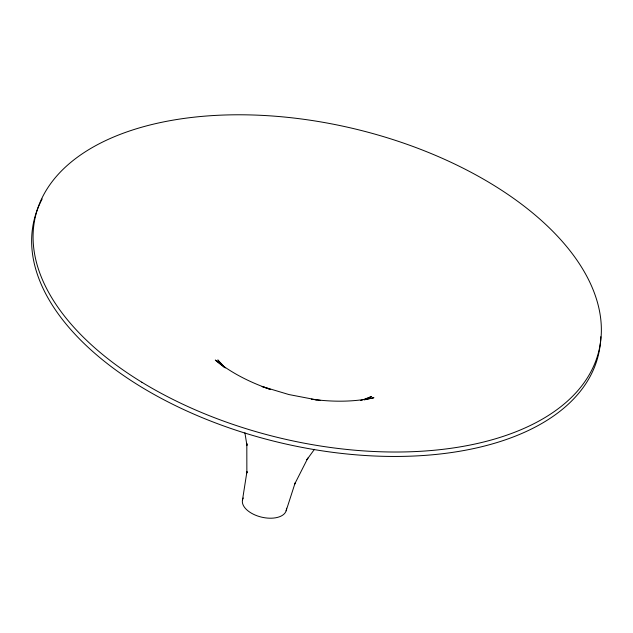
<?xml version="1.0" encoding="UTF-8"?>
<svg xmlns="http://www.w3.org/2000/svg" width="633" height="633" viewBox="0 0 633 633"><rect width="100%" height="100%" fill="white"/><g stroke="black" fill="none" stroke-linecap="round" stroke-linejoin="round"><path stroke-width="0.95" d="M242.431 500.41L246.957 471.538L246.862 472.97L246.815 443.559L246.949 445.426L244.9 432.806M286.14 510.791L295.12 482.971L294.567 484.292L307.875 458.055L306.918 459.669L314.443 449.319M364.545 399.692L371.642 396.456L363.279 399.668M360.723 400.452L362.654 399.874M364.307 399.842L373.921 397.714C354.433 401.923 334.24 402.002 314.514 399.581M311.341 399.162L320.322 400.349M316.389 399.834L288.901 394.549L262.125 386.534L270.6 389.493C250.779 382.712 231.67 373.241 215.299 360.058L224.414 367.512M225.293 367.955L217.799 359.932L222.056 365.241M600.788 336.74A290.088 159.263 13.4 0 1 278.979 442.42A290.088 159.263 13.4 0 1 40.235 202.805M40.599 202.038A290.088 159.263 13.4 0 1 42.142 199.007M286.361 509.85A22.479 12.344 13.4 0 1 261.287 517.074A22.479 12.344 13.4 0 1 242.756 499.16M243.009 498.559A22.479 12.344 13.4 0 1 243.317 497.981M286.433 508.212A22.479 12.344 13.4 0 1 286.44 509.201M141.816 382.213A289.629 159.01 13.4 0 0 598.517 352.32A289.629 159.01 13.4 0 0 211.335 115.665A289.629 159.01 13.4 0 0 141.816 382.213"/></g></svg>
